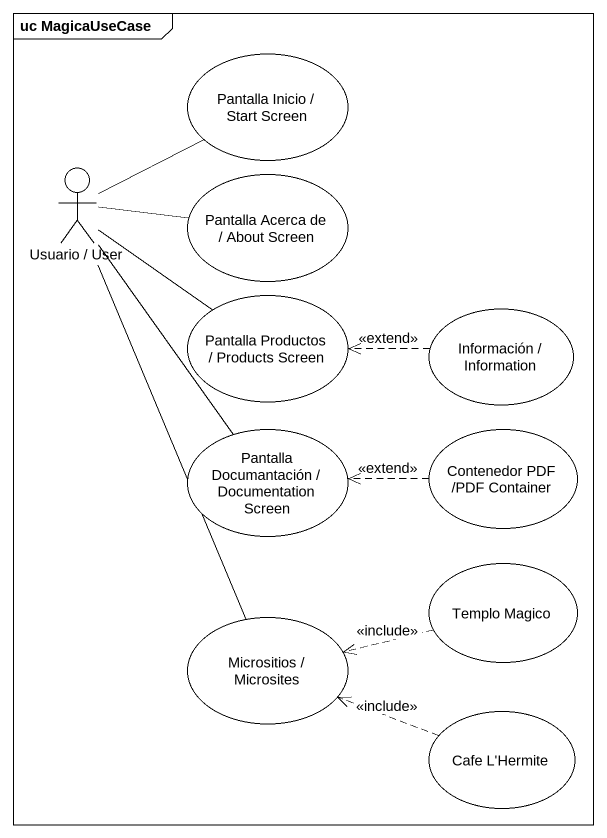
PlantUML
@startuml
mainframe uc MagicaUseCase
usecase "Pantalla Inicio / Start Screen" as Pantalla_Inicio_Start_Screen
actor "Usuario / User" as Usuario_User
usecase "Pantalla Acerca de / About Screen" as Pantalla_Acerca_de_About
usecase "Pantalla Productos / Products Screen" as Pantalla_Productos_Products
usecase "Información / Information" as Información_Information
usecase "Pantalla Documantación / Documentation Screen" as Pantalla_Documantación
usecase "Contenedor PDF /PDF Container" as Contenedor_PDF_PDF_Container
usecase "Templo Magico" as Templo_Magico
usecase "Micrositios / Microsites" as Micrositios_Microsites
usecase "Cafe L'Hermite" as Cafe_L_Hermite
Pantalla_Inicio_Start_Screen -- Usuario_User
Pantalla_Acerca_de_About -left- Usuario_User
Pantalla_Productos_Products -left- Usuario_User
Información_Information .left.> Pantalla_Productos_Products : <<extend>>
Pantalla_Documantación -up- Usuario_User
Contenedor_PDF_PDF_Container .left.> Pantalla_Documantación : <<extend>>
Templo_Magico .left.> Micrositios_Microsites : <<include>>
Micrositios_Microsites -up- Usuario_User
Cafe_L_Hermite .left.> Micrositios_Microsites : <<include>>
@enduml
